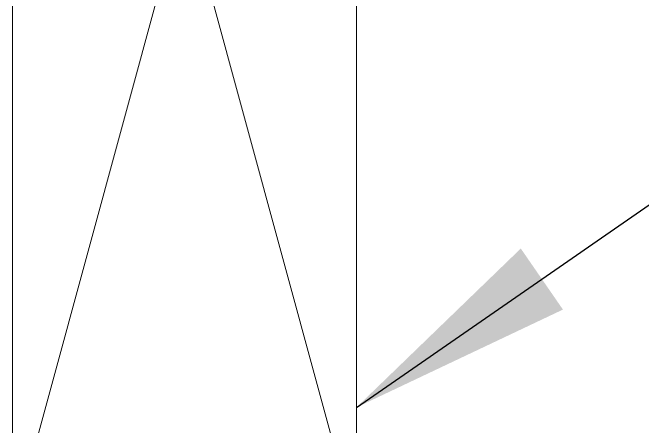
# Model space of a CAD drawing. Header units: feet. Extents: x 873 to 1463, y 2730 to 2935.
# Drawn here: x 1296.87 to 1320.13, y 2759.94 to 2775.21 of the extents above; entities that cross this region are included whole.
import ezdxf

# ---------------------------------------------------------------- set-up
doc = ezdxf.new("R2010")
doc.units = ezdxf.units.FT
doc.header["$MEASUREMENT"] = 0
doc.styles.add('PAPER SPACE TXT', font='technic_.ttf', dxfattribs={"height": 0.125})
doc.dimstyles.new('PAPER SPACE', dxfattribs={"dimscale": 0, "dimtxt": 0.125, "dimasz": 0.125, "dimexe": 0, "dimexo": 0.020508, "dimgap": 0.041992, "dimtad": 1, "dimdec": 4, "dimzin": 3, "dimdsep": 46, "dimlunit": 4, "dimtxsty": 'PAPER SPACE TXT', "dimcen": 0.125, "dimclrd": 1, "dimclre": 1, "dimclrt": 7, "dimadec": 0, "dimazin": 0, "dimtfac": 1, "dimtdec": 4, "dimtofl": 0, "dimtmove": 2, "dimatfit": 3, "dimfxl": 1, "dimfrac": 2, "dimtolj": 1, "dimtzin": 0, "dimarcsym": 1})

msp = doc.modelspace()

# ---------------------------------------------------------------- linework, layer by layer
at = {"color": 7, "linetype": 'Continuous', "lineweight": 15}
for p, q in [((1296.866, 2756.168), (1296.866, 2802.739)), ((1309.567, 2802.739), (1309.567, 2756.168))]:
    msp.add_line(p, q, dxfattribs=at)
at = {"color": 7, "linetype": 'Continuous', "lineweight": 15, "flags": 128}
for points in [[(1296.866, 2756.168), (1302.345, 2776.258)], [(1304.088, 2776.258), (1309.567, 2756.168)]]:
    msp.add_lwpolyline(points, dxfattribs=at)

# ---------------------------------------------------------------- leaders
msp.add_leader([(1309.567, 2760.643), (1336.756, 2779.439), (1342.82, 2779.439)], dimstyle='PAPER SPACE', override={"dimscale": 66.653699, "dimtad": 0})

doc.saveas('drawing.dxf')
